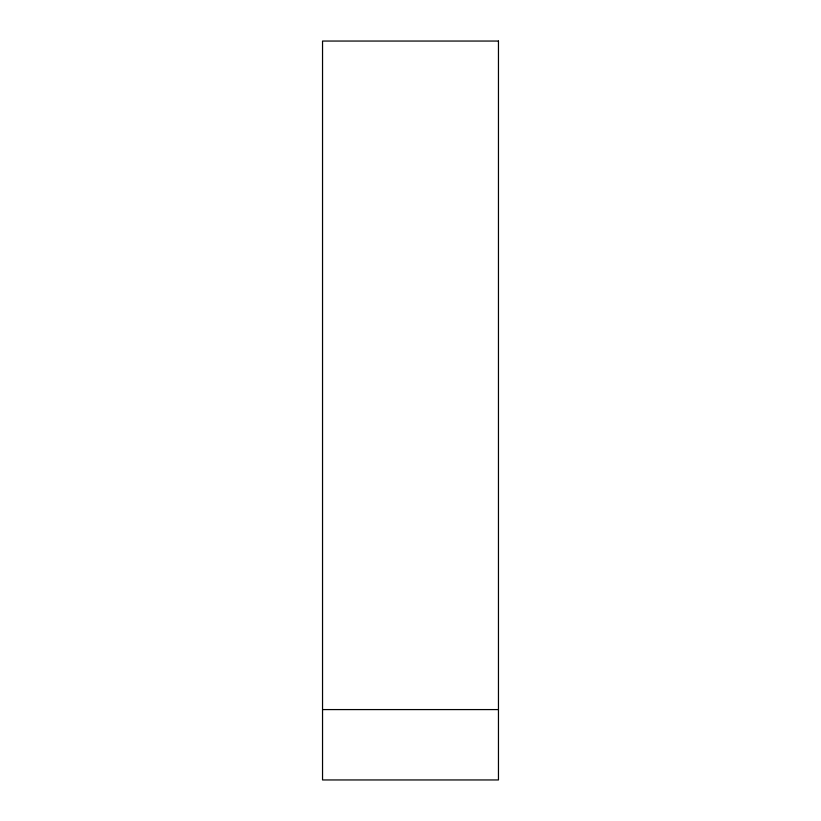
<?xml version="1.0" encoding="UTF-8"?>
<svg xmlns="http://www.w3.org/2000/svg" width="821" height="821" viewBox="0 0 821 821"><rect width="100%" height="100%" fill="white"/><g stroke="black" fill="none" stroke-linecap="round" stroke-linejoin="round"><path stroke-width="1.23" d="M322.54 709.58L498.46 709.58M498.46 41.05L322.54 41.05L322.54 779.95L498.46 779.95L498.46 41.05"/></g></svg>
